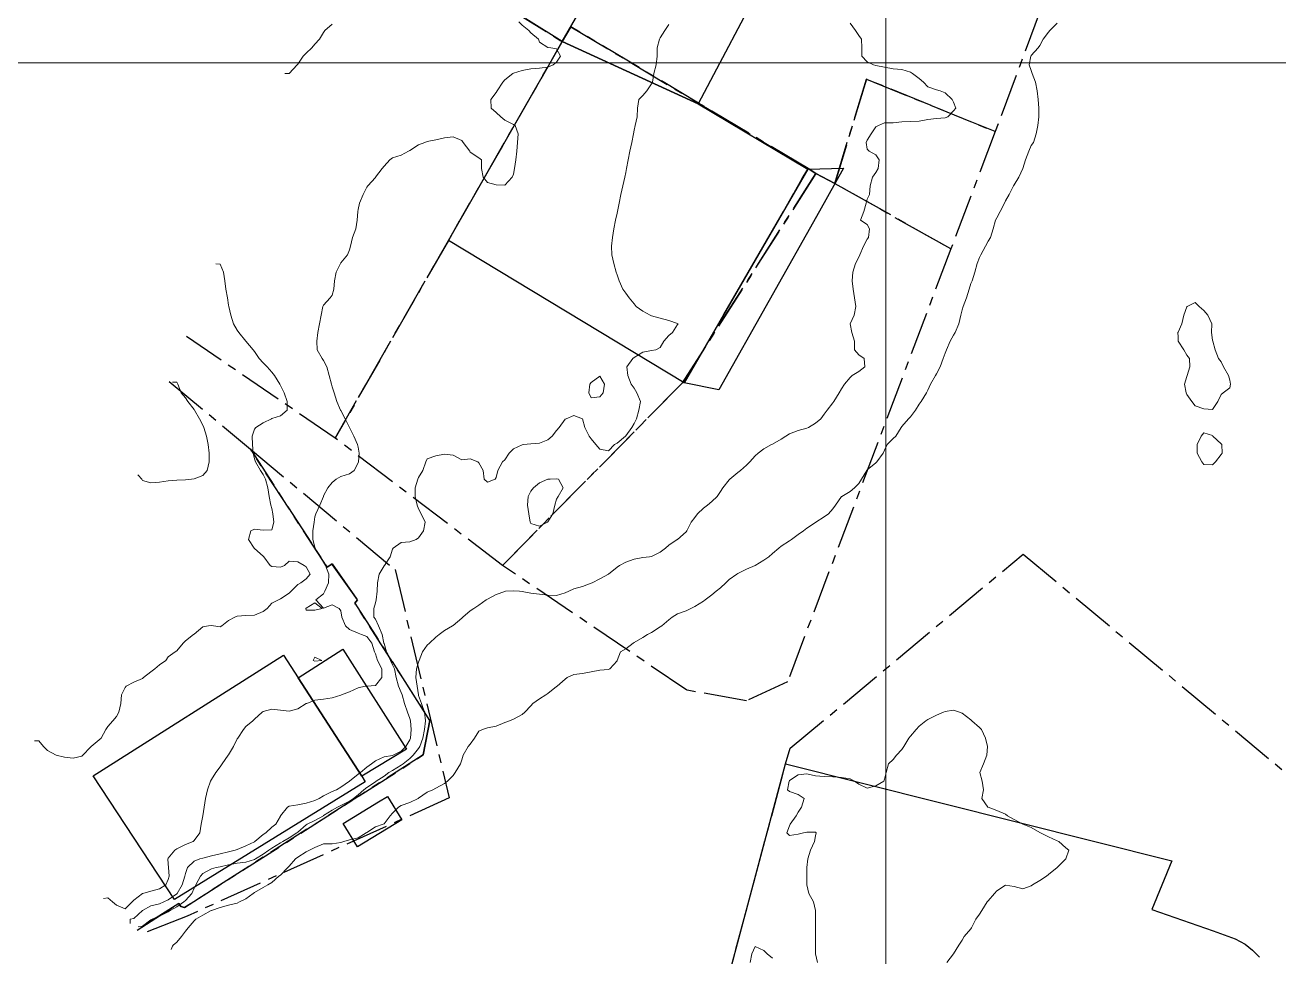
# Model space of a CAD drawing. Header units: centimetres. Extents: x 0 to 642158, y -847 to 649707.
# Drawn here: x 615717 to 615789.6, y 620035.6 to 620089.6 of the extents above; entities that cross this region are included whole.
import ezdxf

# ---------------------------------------------------------------- set-up
doc = ezdxf.new("R2010")
doc.units = ezdxf.units.CM
doc.header["$MEASUREMENT"] = 0
doc.linetypes.add('CENTERX2', pattern=[4, 2.5, -0.5, 0.5, -0.5])
doc.layers.add('MEV_grille', color=254, linetype='Continuous', lineweight=9)
doc.layers.add('WAL_topographie 0.5', color=253, linetype='Continuous', lineweight=20)
doc.layers.add('SPW_batiments', color=7, linetype='Continuous')
doc.layers.add('SPW_parcellaire cadastral', color=7, linetype='CENTERX2', lineweight=25, true_color=0xff0542)

# ---------------------------------------------------------------- blocks, each defined once
blk = doc.blocks.new('*U114')
at = {"layer": 'MEV_grille', "transparency": 33554687}
blk.add_lwpolyline([(-1338.461, 0), (1338.461, 0)], dxfattribs=at)
blk = doc.blocks.new('*U115')
at = {"layer": 'MEV_grille', "color": 0, "linetype": 'ByBlock', "lineweight": -2, "transparency": 16777216}
blk.add_blockref('*U114', (0, -2300), dxfattribs=at)
blk = doc.blocks.new('*U112')
at = {"layer": 'MEV_grille', "transparency": 33554687}
blk.add_lwpolyline([(0, 1825.476), (0, -1825.476)], dxfattribs=at)
blk = doc.blocks.new('*U113')
at = {"layer": 'MEV_grille', "color": 0, "linetype": 'ByBlock', "lineweight": -2, "transparency": 16777216}
blk.add_blockref('*U112', (400, 0), dxfattribs=at)

msp = doc.modelspace()

# ---------------------------------------------------------------- linework, layer by layer
at = {"layer": 'SPW_batiments'}
for points in [[(615759.825, 620092.356), (615755.946, 620085.005), (615748.078, 620088.604), (615752.691, 620096.589), (615759.825, 620092.356)], [(615755.946, 620085.005), (615762.296, 620081.206), (615755.148, 620068.838), (615741.48, 620077.086), (615748.047, 620088.549), (615748.078, 620088.604), (615755.946, 620085.005)], [(615755.189, 620068.91), (615757.435, 620072.795), (615760.885, 620078.765), (615761.492, 620079.815), (615761.505, 620079.837), (615761.981, 620080.661), (615762.296, 620081.206), (615764.365, 620081.259), (615762.97, 620078.776), (615757.153, 620068.422), (615755.148, 620068.838), (615755.189, 620068.91)], [(615739.05, 620047.603), (615736.459, 620046.041), (615732.783, 620051.736), (615735.366, 620053.403), (615739.05, 620047.603)], [(615732.783, 620051.736), (615736.459, 620046.041), (615736.666, 620045.72), (615725.617, 620038.902), (615720.901, 620046.051), (615731.933, 620053.052), (615732.783, 620051.736)], [(615757.102, 620032.156), (615761.016, 620046.756), (615783.383, 620041.126)], [(615738.784, 620043.52), (615736.217, 620041.953), (615735.384, 620043.303), (615737.423, 620044.548), (615737.95, 620044.87), (615738.784, 620043.52)], [(615783.383, 620041.126), (615782.234, 620038.309), (615785.784, 620037.076), (615786.417, 620036.842), (615787.067, 620036.609), (615787.634, 620036.309), (615788.067, 620035.959), (615788.467, 620035.56)]]:
    msp.add_lwpolyline(points, dxfattribs=at)
at = {"layer": 'SPW_parcellaire cadastral'}
for points in [[(615742.296, 620102.952), (615739.693, 620098.662), (615746.493, 620093.026), (615745.028, 620090.504), (615748.079, 620088.604), (615741.48, 620077.087), (615734.917, 620065.63), (615726.301, 620071.521)], [(615742.296, 620102.952), (615752.692, 620096.59), (615759.825, 620092.357), (615764.508, 620101.231), (615770.095, 620094.398), (615775.769, 620090.389), (615773.154, 620083.384), (615765.704, 620086.427), (615763.862, 620080.38), (615762.77, 620080.968), (615762.316, 620081.24), (615755.964, 620085.04), (615748.574, 620089.461), (615748.079, 620088.604), (615745.028, 620090.504), (615746.493, 620093.026), (615739.693, 620098.662), (615742.296, 620102.952)], [(615748.079, 620088.604), (615748.574, 620089.461), (615755.964, 620085.04), (615762.316, 620081.24), (615762.77, 620080.968), (615755.045, 620068.833), (615744.614, 620058.253), (615734.917, 620065.63), (615741.48, 620077.087), (615748.079, 620088.604)], [(615763.862, 620080.38), (615765.704, 620086.427), (615773.154, 620083.384), (615770.591, 620076.595), (615763.862, 620080.38)], [(615763.862, 620080.38), (615770.591, 620076.595), (615761.124, 620051.516), (615758.752, 620050.403), (615755.297, 620051.022), (615744.614, 620058.253), (615755.045, 620068.833), (615762.77, 620080.968), (615763.862, 620080.38)], [(615725.312, 620068.907), (615730.009, 620064.993), (615734.453, 620058.151), (615734.738, 620058.336), (615736.215, 620056.254), (615736.065, 620056.065), (615740.411, 620049.259), (615740.021, 620047.269), (615726.194, 620038.432), (615725.98, 620038.493), (615725.866, 620038.671), (615723.448, 620037.126)], [(615723.448, 620037.126), (615725.866, 620038.671), (615725.98, 620038.493), (615726.194, 620038.432), (615740.021, 620047.269), (615740.411, 620049.259), (615736.065, 620056.065), (615736.215, 620056.254), (615734.738, 620058.336), (615734.453, 620058.151), (615730.009, 620064.993), (615738.39, 620058.007), (615741.524, 620044.778), (615726.354, 620037.938), (615723.742, 620036.905)], [(615757.101, 620032.155), (615761.017, 620046.756), (615761.289, 620047.657), (615774.775, 620058.91), (615793.81, 620043.059), (615797.268, 620038.188), (615797.891, 620033.009), (615797.843, 620029.303), (615797.268, 620022.129), (615796.219, 620018.379), (615771.765, 620022.802), (615756.459, 620028.639), (615755.108, 620028.411), (615757.101, 620032.155)]]:
    msp.add_lwpolyline(points, dxfattribs=at)
at = {"layer": 'WAL_topographie 0.5'}
for points in [[(615745.553, 620089.75), (615745.75, 620089.549), (615746.142, 620089.25), (615746.25, 620089.112), (615746.697, 620088.75), (615746.75, 620088.568), (615747.25, 620088.266), (615747.417, 620088.25), (615747.75, 620088.176), (615747.975, 620087.75), (615747.75, 620087.412), (615747.553, 620087.25), (615747.25, 620087.125), (615746.75, 620087.071), (615746.25, 620087.017), (615745.75, 620086.926), (615745.25, 620086.767), (615745.22, 620086.75), (615744.75, 620086.388), (615744.639, 620086.25), (615744.308, 620085.75), (615744.25, 620085.654), (615743.941, 620085.25), (615743.966, 620084.75), (615744.25, 620084.487), (615744.526, 620084.25), (615744.75, 620084.049), (615745.25, 620083.795), (615745.344, 620083.75), (615745.528, 620083.25), (615745.487, 620082.75), (615745.452, 620082.25), (615745.39, 620081.75), (615745.308, 620081.25), (615745.25, 620080.929), (615745.172, 620080.75), (615744.75, 620080.285), (615744.25, 620080.297), (615743.75, 620080.446), (615743.5, 620080.75), (615743.397, 620081.25), (615743.391, 620081.75), (615743.25, 620081.875), (615742.75, 620082.203), (615742.719, 620082.25), (615742.342, 620082.75), (615742.25, 620082.866), (615741.75, 620083.083), (615741.25, 620083.024), (615740.75, 620082.905), (615740.25, 620082.813), (615740.114, 620082.75), (615739.75, 620082.629), (615739.25, 620082.297), (615739.175, 620082.25), (615738.75, 620082.02), (615738.25, 620081.875), (615738.089, 620081.75), (615737.75, 620081.384), (615737.653, 620081.25), (615737.265, 620080.75), (615737.25, 620080.732), (615736.815, 620080.25), (615736.75, 620080.159), (615736.546, 620079.75), (615736.336, 620079.25), (615736.25, 620078.875), (615736.228, 620078.75), (615736.187, 620078.25), (615736.11, 620077.75), (615735.928, 620077.25), (615735.807, 620076.75), (615735.75, 620076.542), (615735.629, 620076.25), (615735.25, 620075.792), (615735.224, 620075.75), (615734.969, 620075.25), (615734.878, 620074.75), (615734.85, 620074.25), (615734.75, 620073.904), (615734.639, 620073.75), (615734.25, 620073.338), (615734.209, 620073.25), (615734.119, 620072.75), (615734.008, 620072.25), (615733.919, 620071.75), (615733.851, 620071.25), (615733.887, 620070.75), (615734.16, 620070.25), (615734.25, 620070.125), (615734.432, 620069.75), (615734.579, 620069.25), (615734.709, 620068.75), (615734.75, 620068.596), (615734.858, 620068.25), (615735.009, 620067.75), (615735.234, 620067.25), (615735.25, 620067.22), (615735.497, 620066.75), (615735.75, 620066.25), (615735.75, 620066.25), (615736.008, 620065.75), (615736.223, 620065.25), (615736.25, 620065.112), (615736.316, 620064.75), (615736.27, 620064.25), (615736.25, 620064.189), (615736.023, 620063.75), (615735.75, 620063.562), (615735.25, 620063.401), (615734.975, 620063.25), (615734.75, 620063.061), (615734.493, 620062.75), (615734.25, 620062.276), (615734.237, 620062.25), (615734.024, 620061.75), (615733.797, 620061.25), (615733.75, 620061.066), (615733.704, 620060.75), (615733.626, 620060.25), (615733.629, 620059.75), (615733.75, 620059.303), (615733.767, 620059.25), (615734.046, 620058.75), (615734.25, 620058.444), (615734.37, 620058.25), (615734.547, 620057.75), (615734.544, 620057.25), (615734.322, 620056.75), (615734.25, 620056.609), (615733.81, 620056.25), (615734.25, 620055.778), (615734.75, 620055.968), (615735.161, 620055.75), (615735.25, 620055.629), (615735.309, 620055.25), (615735.514, 620054.75), (615735.75, 620054.548), (615736.25, 620054.322), (615736.438, 620054.25), (615736.75, 620054.137), (615737.051, 620053.75), (615737.204, 620053.25), (615737.25, 620053.135), (615737.382, 620052.75), (615737.62, 620052.25), (615737.629, 620051.75), (615737.25, 620051.295), (615736.75, 620051.26), (615736.65, 620051.25), (615736.25, 620051.16), (615735.75, 620050.933), (615735.29, 620050.75), (615735.25, 620050.735), (615734.75, 620050.583), (615734.25, 620050.507), (615733.75, 620050.438), (615733.27, 620050.25), (615733.25, 620050.242), (615732.75, 620049.947), (615732.25, 620049.811), (615731.75, 620049.862), (615731.25, 620049.914), (615730.75, 620049.793), (615730.693, 620049.75), (615730.25, 620049.344), (615730.154, 620049.25), (615729.75, 620048.917), (615729.606, 620048.75), (615729.276, 620048.25), (615729.25, 620048.201), (615729.022, 620047.75), (615728.75, 620047.282), (615728.728, 620047.25), (615728.373, 620046.75), (615728.25, 620046.583), (615728.004, 620046.25), (615727.75, 620045.857), (615727.695, 620045.75), (615727.522, 620045.25), (615727.418, 620044.75), (615727.333, 620044.25), (615727.25, 620043.75), (615727.25, 620043.75), (615727.167, 620043.25), (615727.077, 620042.75), (615726.75, 620042.312), (615726.704, 620042.25), (615726.25, 620042.081), (615725.75, 620041.836), (615725.63, 620041.75), (615725.25, 620041.28), (615725.232, 620041.25), (615725.25, 620040.964), (615725.258, 620040.75), (615725.299, 620040.25), (615725.25, 620040.049), (615725.107, 620039.75), (615724.75, 620039.508), (615724.25, 620039.383), (615723.78, 620039.25), (615723.75, 620039.244), (615723.25, 620038.864), (615723.155, 620038.75), (615722.75, 620038.354), (615722.25, 620038.569), (615722.018, 620038.75), (615721.75, 620038.986), (615721.5, 620038.956)], [(615754.25, 620089.596), (615754.025, 620089.25), (615753.75, 620088.827), (615753.708, 620088.75), (615753.583, 620088.25), (615753.575, 620087.75), (615753.509, 620087.25), (615753.383, 620086.75), (615753.299, 620086.25), (615753.25, 620086.16), (615752.983, 620085.75), (615752.75, 620085.486), (615752.514, 620085.25), (615752.434, 620084.75), (615752.417, 620084.25), (615752.304, 620083.75), (615752.25, 620083.477), (615752.207, 620083.25), (615752.112, 620082.75), (615752, 620082.25), (615751.888, 620081.75), (615751.793, 620081.25), (615751.75, 620081.023), (615751.696, 620080.75), (615751.583, 620080.25), (615751.474, 620079.75), (615751.373, 620079.25), (615751.269, 620078.75), (615751.25, 620078.666), (615751.164, 620078.25), (615751.068, 620077.75), (615750.979, 620077.25), (615750.929, 620076.75), (615750.957, 620076.25), (615751.059, 620075.75), (615751.191, 620075.25), (615751.25, 620075.083), (615751.368, 620074.75), (615751.583, 620074.25), (615751.75, 620074.019), (615751.944, 620073.75), (615752.25, 620073.406), (615752.364, 620073.25), (615752.75, 620072.976), (615753.162, 620072.75), (615753.25, 620072.717), (615753.75, 620072.576), (615754.25, 620072.442), (615754.75, 620072.265), (615754.788, 620072.25), (615754.75, 620072.214), (615754.455, 620071.75), (615754.25, 620071.57), (615753.954, 620071.25), (615753.75, 620070.884), (615753.5, 620070.75), (615753.25, 620070.707), (615752.75, 620070.6), (615752.25, 620070.307), (615752.167, 620070.25), (615751.813, 620069.75), (615751.872, 620069.25), (615752.074, 620068.75), (615752.25, 620068.518), (615752.397, 620068.25), (615752.604, 620067.75), (615752.515, 620067.25), (615752.373, 620066.75), (615752.25, 620066.467), (615752.113, 620066.25), (615751.75, 620065.759), (615751.74, 620065.75), (615751.25, 620065.34), (615751.112, 620065.25), (615750.75, 620064.896), (615750.25, 620064.987), (615750.022, 620065.25), (615749.75, 620065.593), (615749.638, 620065.75), (615749.393, 620066.25), (615749.25, 620066.75), (615749.25, 620066.75), (615748.75, 620066.945), (615748.3, 620066.75), (615748.25, 620066.732), (615747.895, 620066.25), (615747.75, 620066.073), (615747.5, 620065.75), (615747.25, 620065.523), (615746.75, 620065.344), (615746.25, 620065.301), (615745.834, 620065.25), (615745.75, 620065.233), (615745.25, 620065), (615744.992, 620064.75), (615744.75, 620064.375), (615744.611, 620064.25), (615744.35, 620063.75), (615744.25, 620063.35), (615744.188, 620063.25), (615743.75, 620063.083), (615743.544, 620063.25), (615743.5, 620063.75), (615743.25, 620064.188), (615743.179, 620064.25), (615742.75, 620064.427), (615742.25, 620064.365), (615741.75, 620064.632), (615741.25, 620064.694), (615740.75, 620064.607), (615740.25, 620064.422), (615740.179, 620064.25), (615739.996, 620063.75), (615739.75, 620063.341), (615739.716, 620063.25), (615739.556, 620062.75), (615739.555, 620062.25), (615739.674, 620061.75), (615739.75, 620061.531), (615739.899, 620061.25), (615740.13, 620060.75), (615740.037, 620060.25), (615739.75, 620059.853), (615739.62, 620059.75), (615739.25, 620059.613), (615738.75, 620059.58), (615738.288, 620059.25), (615738.25, 620059.187), (615738.098, 620058.75), (615737.772, 620058.25), (615737.75, 620058.221), (615737.461, 620057.75), (615737.365, 620057.25), (615737.358, 620056.75), (615737.289, 620056.25), (615737.25, 620056.084), (615737.167, 620055.75), (615737.163, 620055.25), (615737.25, 620055.131), (615737.423, 620054.75), (615737.651, 620054.25), (615737.747, 620053.75), (615737.75, 620053.734), (615737.89, 620053.25), (615738.133, 620052.75), (615738.25, 620052.49), (615738.357, 620052.25), (615738.457, 620051.75), (615738.599, 620051.25), (615738.75, 620050.89), (615738.805, 620050.75), (615738.932, 620050.25), (615739.116, 620049.75), (615739.25, 620049.383), (615739.291, 620049.25), (615739.321, 620048.75), (615739.292, 620048.25), (615739.25, 620048.145), (615739.013, 620047.75), (615738.75, 620047.498), (615738.282, 620047.25), (615738.25, 620047.234), (615737.75, 620047.159), (615737.25, 620046.931), (615737.027, 620046.75), (615736.75, 620046.557), (615736.387, 620046.25), (615736.25, 620046.152), (615735.758, 620045.75), (615735.75, 620045.744), (615735.25, 620045.41), (615734.989, 620045.25), (615734.75, 620045.155), (615734.25, 620044.894), (615734, 620044.75), (615733.75, 620044.64), (615733.25, 620044.475), (615732.75, 620044.389), (615732.25, 620044.308), (615732.162, 620044.25), (615731.76, 620043.75), (615731.75, 620043.732), (615731.48, 620043.25), (615731.25, 620043.089), (615730.906, 620042.75), (615730.75, 620042.654), (615730.266, 620042.25), (615730.25, 620042.24), (615729.75, 620042.004), (615729.25, 620041.798), (615729.136, 620041.75), (615728.75, 620041.66), (615728.25, 620041.534), (615727.75, 620041.421), (615727.25, 620041.299), (615727.09, 620041.25), (615726.75, 620041.115), (615726.363, 620040.75), (615726.25, 620040.402), (615726.214, 620040.25), (615726.061, 620039.75), (615725.774, 620039.25), (615725.75, 620039.228), (615725.25, 620038.871), (615724.994, 620038.75), (615724.75, 620038.643), (615724.25, 620038.522), (615723.752, 620038.25), (615723.75, 620038.249), (615723.25, 620037.799), (615723.048, 620037.75), (615723.048, 620037.5)], [(615764.75, 620089.662), (615765.055, 620089.25), (615765.25, 620088.95), (615765.408, 620088.75), (615765.423, 620088.25), (615765.429, 620087.75), (615765.75, 620087.429), (615766.107, 620087.25), (615766.25, 620087.212), (615766.75, 620087.114), (615767.25, 620087.025), (615767.75, 620086.979), (615768.25, 620086.828), (615768.369, 620086.75), (615768.75, 620086.461), (615769.011, 620086.25), (615769.25, 620085.983), (615769.75, 620085.808), (615769.964, 620085.75), (615770.25, 620085.639), (615770.662, 620085.25), (615770.75, 620085.1), (615770.885, 620084.75), (615770.75, 620084.591), (615770.417, 620084.25), (615770.25, 620084.19), (615769.75, 620084.14), (615769.25, 620084.089), (615768.75, 620083.983), (615768.25, 620083.974), (615767.75, 620083.959), (615767.25, 620083.897), (615766.75, 620083.891), (615766.406, 620083.75), (615766.25, 620083.669), (615765.973, 620083.25), (615765.75, 620082.9), (615765.683, 620082.75), (615765.75, 620082.375), (615765.85, 620082.25), (615766.25, 620082.043), (615766.431, 620081.75), (615766.378, 620081.25), (615766.25, 620081.011), (615766.056, 620080.75), (615765.923, 620080.25), (615765.868, 620079.75), (615765.75, 620079.464), (615765.686, 620079.25), (615765.543, 620078.75), (615765.361, 620078.25), (615765.75, 620078), (615765.871, 620077.75), (615765.818, 620077.25), (615765.75, 620077.146), (615765.533, 620076.75), (615765.316, 620076.25), (615765.25, 620076.104), (615765.065, 620075.75), (615764.901, 620075.25), (615764.862, 620074.75), (615764.923, 620074.25), (615765.013, 620073.75), (615765.086, 620073.25), (615764.981, 620072.75), (615764.761, 620072.25), (615764.85, 620071.75), (615765.005, 620071.25), (615765.006, 620070.75), (615765.25, 620070.447), (615765.575, 620070.25), (615765.611, 620069.75), (615765.25, 620069.495), (615764.871, 620069.25), (615764.75, 620069.136), (615764.436, 620068.75), (615764.25, 620068.474), (615764.12, 620068.25), (615763.81, 620067.75), (615763.75, 620067.674), (615763.424, 620067.25), (615763.25, 620067.01), (615763.056, 620066.75), (615762.75, 620066.484), (615762.35, 620066.25), (615762.25, 620066.205), (615761.75, 620066.061), (615761.25, 620065.884), (615761.02, 620065.75), (615760.75, 620065.57), (615760.25, 620065.275), (615760.193, 620065.25), (615759.75, 620065), (615759.42, 620064.75), (615759.25, 620064.596), (615758.945, 620064.25), (615758.75, 620064.067), (615758.399, 620063.75), (615758.25, 620063.63), (615757.785, 620063.25), (615757.75, 620063.216), (615757.378, 620062.75), (615757.25, 620062.539), (615757.047, 620062.25), (615756.75, 620061.948), (615756.49, 620061.75), (615756.25, 620061.576), (615755.903, 620061.25), (615755.75, 620061.034), (615755.548, 620060.75), (615755.286, 620060.25), (615755.25, 620060.206), (615754.75, 620059.758), (615754.74, 620059.75), (615754.25, 620059.417), (615754.056, 620059.25), (615753.75, 620059.021), (615753.25, 620058.763), (615753.125, 620058.75), (615752.75, 620058.716), (615752.25, 620058.612), (615751.75, 620058.433), (615751.395, 620058.25), (615751.25, 620058.156), (615750.763, 620057.75), (615750.75, 620057.741), (615750.25, 620057.475), (615749.808, 620057.25), (615749.75, 620057.222), (615749.25, 620057.032), (615748.75, 620056.894), (615748.453, 620056.75), (615748.25, 620056.665), (615747.75, 620056.518), (615747.25, 620056.532), (615746.75, 620056.579), (615746.25, 620056.645), (615745.75, 620056.732), (615745.607, 620056.75), (615745.25, 620056.778), (615744.795, 620056.75), (615744.75, 620056.745), (615744.25, 620056.562), (615743.75, 620056.299), (615743.672, 620056.25), (615743.25, 620055.939), (615742.962, 620055.75), (615742.75, 620055.611), (615742.319, 620055.25), (615742.25, 620055.203), (615741.75, 620054.777), (615741.712, 620054.75), (615741.25, 620054.472), (615740.936, 620054.25), (615740.75, 620054.086), (615740.383, 620053.75), (615740.25, 620053.635), (615739.973, 620053.25), (615739.78, 620052.75), (615739.75, 620052.655), (615739.63, 620052.25), (615739.596, 620051.75), (615739.668, 620051.25), (615739.742, 620050.75), (615739.75, 620050.717), (615739.915, 620050.25), (615740.087, 620049.75), (615740.161, 620049.25), (615740.101, 620048.75), (615740.004, 620048.25), (615739.824, 620047.75), (615739.75, 620047.65), (615739.444, 620047.25), (615739.25, 620047.063), (615738.856, 620046.75), (615738.75, 620046.671), (615738.25, 620046.378), (615738.036, 620046.25), (615737.75, 620046.048), (615737.304, 620045.75), (615737.25, 620045.713), (615736.75, 620045.384), (615736.585, 620045.25), (615736.25, 620044.967), (615735.982, 620044.75), (615735.75, 620044.592), (615735.25, 620044.35), (615735.061, 620044.25), (615734.75, 620044.069), (615734.25, 620043.753), (615734.244, 620043.75), (615733.75, 620043.476), (615733.291, 620043.25), (615733.25, 620043.223), (615732.75, 620042.791), (615732.707, 620042.75), (615732.25, 620042.459), (615731.88, 620042.25), (615731.75, 620042.17), (615731.25, 620041.87), (615731.078, 620041.75), (615730.75, 620041.522), (615730.307, 620041.25), (615730.25, 620041.214), (615729.75, 620041.057), (615729.25, 620041.002), (615728.75, 620040.903), (615728.25, 620040.796), (615728.025, 620040.75), (615727.75, 620040.673), (615727.25, 620040.395), (615727.119, 620040.25), (615726.85, 620039.75), (615726.75, 620039.552), (615726.614, 620039.25), (615726.25, 620038.831), (615726.159, 620038.75), (615725.75, 620038.471), (615725.354, 620038.25), (615725.25, 620038.178), (615724.75, 620037.935), (615724.322, 620037.75), (615724.25, 620037.708), (615723.75, 620037.353), (615723.5, 620037.306)], [(615776.75, 620089.674), (615776.319, 620089.25), (615776.25, 620089.154), (615775.928, 620088.75), (615775.75, 620088.375), (615775.641, 620088.25), (615775.25, 620087.787), (615775.227, 620087.75), (615775.127, 620087.25), (615775.25, 620086.932), (615775.305, 620086.75), (615775.485, 620086.25), (615775.583, 620085.75), (615775.64, 620085.25), (615775.691, 620084.75), (615775.682, 620084.25), (615775.621, 620083.75), (615775.529, 620083.25), (615775.367, 620082.75), (615775.25, 620082.576), (615775.106, 620082.25), (615774.917, 620081.75), (615774.755, 620081.25), (615774.75, 620081.241), (615774.522, 620080.75), (615774.25, 620080.307), (615774.212, 620080.25), (615773.962, 620079.75), (615773.75, 620079.377), (615773.691, 620079.25), (615773.438, 620078.75), (615773.25, 620078.389), (615773.18, 620078.25), (615773.039, 620077.75), (615772.876, 620077.25), (615772.75, 620077.03), (615772.597, 620076.75), (615772.329, 620076.25), (615772.25, 620076.087), (615772.109, 620075.75), (615771.973, 620075.25), (615771.815, 620074.75), (615771.75, 620074.58), (615771.651, 620074.25), (615771.5, 620073.75), (615771.306, 620073.25), (615771.25, 620073.068), (615771.158, 620072.75), (615771.056, 620072.25), (615770.84, 620071.75), (615770.75, 620071.599), (615770.554, 620071.25), (615770.343, 620070.75), (615770.25, 620070.548), (615770.139, 620070.25), (615769.97, 620069.75), (615769.75, 620069.353), (615769.696, 620069.25), (615769.413, 620068.75), (615769.25, 620068.408), (615769.174, 620068.25), (615768.878, 620067.75), (615768.75, 620067.594), (615768.54, 620067.25), (615768.25, 620066.87), (615768.139, 620066.75), (615767.75, 620066.298), (615767.719, 620066.25), (615767.406, 620065.75), (615767.25, 620065.598), (615766.905, 620065.25), (615766.75, 620064.929), (615766.667, 620064.75), (615766.305, 620064.25), (615766.25, 620064.205), (615765.75, 620063.798), (615765.712, 620063.75), (615765.414, 620063.25), (615765.25, 620063.006), (615765.016, 620062.75), (615764.75, 620062.529), (615764.266, 620062.25), (615764.25, 620062.237), (615763.908, 620061.75), (615763.75, 620061.536), (615763.497, 620061.25), (615763.25, 620061.064), (615762.774, 620060.75), (615762.75, 620060.731), (615762.25, 620060.401), (615762.052, 620060.25), (615761.75, 620060.037), (615761.352, 620059.75), (615761.25, 620059.682), (615760.75, 620059.358), (615760.614, 620059.25), (615760.25, 620058.942), (615760.037, 620058.75), (615759.75, 620058.562), (615759.256, 620058.25), (615759.25, 620058.247), (615758.75, 620058.037), (615758.25, 620057.784), (615758.193, 620057.75), (615757.75, 620057.429), (615757.553, 620057.25), (615757.25, 620056.959), (615756.991, 620056.75), (615756.75, 620056.548), (615756.351, 620056.25), (615756.25, 620056.186), (615755.75, 620055.866), (615755.526, 620055.75), (615755.25, 620055.626), (615754.75, 620055.441), (615754.451, 620055.25), (615754.25, 620055.097), (615753.838, 620054.75), (615753.75, 620054.686), (615753.25, 620054.37), (615753.021, 620054.25), (615752.75, 620054.067), (615752.25, 620053.792), (615752.177, 620053.75), (615751.75, 620053.417), (615751.442, 620053.25), (615751.258, 620052.75), (615751.25, 620052.731), (615750.83, 620052.25), (615750.75, 620052.225), (615750.25, 620052.184), (615749.75, 620052.091), (615749.25, 620051.997), (615748.75, 620051.922), (615748.367, 620051.75), (615748.25, 620051.658), (615747.78, 620051.25), (615747.75, 620051.227), (615747.25, 620050.833), (615747.121, 620050.75), (615746.75, 620050.526), (615746.369, 620050.25), (615746.25, 620050.125), (615745.901, 620049.75), (615745.75, 620049.62), (615745.25, 620049.348), (615745.013, 620049.25), (615744.75, 620049.152), (615744.25, 620048.941), (615743.75, 620048.836), (615743.45, 620048.75), (615743.25, 620048.65), (615743, 620048.25), (615742.75, 620047.897), (615742.628, 620047.75), (615742.342, 620047.25), (615742.25, 620046.985), (615742.181, 620046.75), (615741.864, 620046.25), (615741.75, 620046.079), (615741.438, 620045.75), (615741.25, 620045.616), (615740.75, 620045.339), (615740.573, 620045.25), (615740.25, 620045.107), (615739.75, 620044.767), (615739.728, 620044.75), (615739.25, 620044.516), (615738.75, 620044.332), (615738.583, 620044.25), (615738.25, 620043.891), (615738.113, 620043.75), (615737.75, 620043.282), (615737.694, 620043.25), (615737.25, 620043.099), (615736.75, 620042.78), (615736.708, 620042.75), (615736.25, 620042.465), (615735.75, 620042.35), (615735.416, 620042.25), (615735.25, 620042.2), (615734.75, 620042.112), (615734.25, 620042.114), (615733.75, 620041.905), (615733.428, 620041.75), (615733.25, 620041.647), (615732.75, 620041.35), (615732.627, 620041.25), (615732.25, 620040.824), (615732.178, 620040.75), (615731.75, 620040.308), (615731.653, 620040.25), (615731.25, 620039.888), (615731.011, 620039.75), (615730.75, 620039.588), (615730.25, 620039.297), (615730.179, 620039.25), (615729.75, 620038.934), (615729.381, 620038.75), (615729.25, 620038.691), (615728.75, 620038.558), (615728.25, 620038.436), (615727.75, 620038.257), (615727.739, 620038.25), (615727.25, 620037.988), (615726.848, 620037.75), (615726.75, 620037.656), (615726.403, 620037.25), (615726.25, 620037.056), (615726.026, 620036.75), (615725.75, 620036.42), (615725.544, 620036.25), (615725.5, 620036.186), (615725.425, 620036)], [(615734.75, 620089.614), (615734.315, 620089.25), (615734.25, 620089.125), (615734.019, 620088.75), (615733.75, 620088.45), (615733.561, 620088.25), (615733.25, 620087.922), (615733.062, 620087.75), (615732.75, 620087.296), (615732.718, 620087.25), (615732.25, 620086.75), (615732.25, 620086.75), (615732, 620086.75)], [(615728, 620075.73), (615728.25, 620075.708), (615728.454, 620075.25), (615728.526, 620074.75), (615728.59, 620074.25), (615728.686, 620073.75), (615728.75, 620073.329), (615728.767, 620073.25), (615728.872, 620072.75), (615729.028, 620072.25), (615729.25, 620071.89), (615729.332, 620071.75), (615729.75, 620071.25), (615729.75, 620071.25), (615730.173, 620070.75), (615730.25, 620070.638), (615730.521, 620070.25), (615730.75, 620069.995), (615730.973, 620069.75), (615731.25, 620069.446), (615731.399, 620069.25), (615731.712, 620068.75), (615731.75, 620068.678), (615731.97, 620068.25), (615732.136, 620067.75), (615732.146, 620067.25), (615731.75, 620066.92), (615731.25, 620066.758), (615731.23, 620066.75), (615730.75, 620066.508), (615730.326, 620066.25), (615730.25, 620066.15), (615730.12, 620065.75), (615730.138, 620065.25), (615730.176, 620064.75), (615730.25, 620064.433), (615730.309, 620064.25), (615730.598, 620063.75), (615730.75, 620063.521), (615730.88, 620063.25), (615731.029, 620062.75), (615731.095, 620062.25), (615731.201, 620061.75), (615731.25, 620061.553), (615731.314, 620061.25), (615731.36, 620060.75), (615731.25, 620060.318), (615730.75, 620060.287), (615730.25, 620060.345), (615730.031, 620060.25), (615729.893, 620059.75), (615730.226, 620059.25), (615730.25, 620059.23), (615730.75, 620058.788), (615730.792, 620058.75), (615731.15, 620058.25), (615731.25, 620058.18), (615731.75, 620058.155), (615731.981, 620058.25), (615732.25, 620058.492), (615732.75, 620058.464), (615733.129, 620058.25), (615733.25, 620058.171), (615733.465, 620057.75), (615733.25, 620057.47), (615732.94, 620057.25), (615732.75, 620057.145), (615732.381, 620056.75), (615732.25, 620056.638), (615731.75, 620056.323), (615731.633, 620056.25), (615731.25, 620056.057), (615730.977, 620055.75), (615730.75, 620055.572), (615730.25, 620055.377), (615729.75, 620055.342), (615729.25, 620055.318), (615729.107, 620055.25), (615728.75, 620055.052), (615728.346, 620054.75), (615728.25, 620054.691), (615727.875, 620054.75), (615727.75, 620054.775), (615727.583, 620054.75), (615727.25, 620054.693), (615726.75, 620054.275), (615726.723, 620054.25), (615726.25, 620053.888), (615726.106, 620053.75), (615725.75, 620053.297), (615725.658, 620053.25), (615725.25, 620052.963), (615725.11, 620052.75), (615724.75, 620052.5), (615724.469, 620052.25), (615724.25, 620052.087), (615723.822, 620051.75), (615723.75, 620051.698), (615723.25, 620051.496), (615722.808, 620051.25), (615722.75, 620051.173), (615722.542, 620050.75), (615722.503, 620050.25), (615722.381, 620049.75), (615722.25, 620049.49), (615722.047, 620049.25), (615721.75, 620048.917), (615721.628, 620048.75), (615721.373, 620048.25), (615721.25, 620048.142), (615720.776, 620047.75), (615720.75, 620047.724), (615720.309, 620047.25), (615720.25, 620047.195), (615719.75, 620047.077), (615719.25, 620047.134), (615718.75, 620047.25), (615718.75, 620047.25), (615718.25, 620047.524), (615718.015, 620047.75), (615717.75, 620048.096), (615717.5, 620048.096)], [(615786.064, 620067.75), (615785.75, 620067.292), (615785.25, 620067.329), (615784.75, 620067.5), (615784.553, 620067.75), (615784.25, 620068.161), (615784.216, 620068.25), (615784.123, 620068.75), (615784.25, 620069.191), (615784.276, 620069.25), (615784.427, 620069.75), (615784.408, 620070.25), (615784.25, 620070.437), (615784.083, 620070.75), (615783.758, 620071.25), (615783.75, 620071.5), (615783.746, 620071.75), (615783.75, 620071.763), (615783.964, 620072.25), (615784.092, 620072.75), (615784.25, 620073.235), (615784.276, 620073.25), (615784.75, 620073.493), (615784.97, 620073.25), (615785.25, 620073.02), (615785.471, 620072.75), (615785.716, 620072.25), (615785.691, 620071.75), (615785.75, 620071.312), (615785.756, 620071.25), (615785.896, 620070.75), (615786.093, 620070.25), (615786.25, 620070.04), (615786.388, 620069.75), (615786.675, 620069.25), (615786.75, 620068.985), (615786.795, 620068.75), (615786.75, 620068.539), (615786.357, 620068.25), (615786.25, 620068.156), (615786.064, 620067.75)], [(615725.5, 620068.875), (615725.75, 620068.875), (615725.806, 620068.75), (615726, 620068.25), (615726.25, 620067.96), (615726.378, 620067.75), (615726.75, 620067.295), (615726.781, 620067.25), (615727.06, 620066.75), (615727.25, 620066.378), (615727.307, 620066.25), (615727.47, 620065.75), (615727.573, 620065.25), (615727.624, 620064.75), (615727.614, 620064.25), (615727.497, 620063.75), (615727.25, 620063.452), (615726.75, 620063.265), (615726.6, 620063.25), (615726.25, 620063.218), (615725.75, 620063.198), (615725.25, 620063.147), (615724.75, 620063.083), (615724.25, 620063.042), (615723.75, 620063.181), (615723.712, 620063.25), (615723.5, 620063.489), (615723.495, 620063.5)], [(615750.25, 620068.023), (615750.437, 620068.25), (615750.524, 620068.75), (615750.25, 620069.222), (615749.75, 620068.854), (615749.682, 620068.75), (615749.621, 620068.25), (615749.75, 620067.964), (615750.25, 620068.023)], [(615785.921, 620064.25), (615785.75, 620064.074), (615785.25, 620064.104), (615785.124, 620064.25), (615784.851, 620064.75), (615784.859, 620065.25), (615785.083, 620065.75), (615785.25, 620065.937), (615785.75, 620065.772), (615785.771, 620065.75), (615786.25, 620065.3), (615786.289, 620065.25), (615786.297, 620064.75), (615786.25, 620064.676), (615785.921, 620064.25)], [(615747.213, 620060.75), (615746.75, 620060.532), (615746.25, 620060.685), (615746.227, 620060.75), (615746.132, 620061.25), (615746.059, 620061.75), (615746.096, 620062.25), (615746.25, 620062.556), (615746.417, 620062.75), (615746.75, 620063.038), (615747.25, 620063.242), (615747.375, 620063.25), (615747.75, 620063.272), (615747.865, 620063.25), (615748.132, 620062.75), (615747.839, 620062.25), (615747.75, 620062.088), (615747.654, 620061.75), (615747.523, 620061.25), (615747.25, 620060.769), (615747.213, 620060.75)], [(615733.75, 620055.657), (615734.162, 620055.75), (615733.75, 620056.083), (615733.25, 620055.77), (615733.223, 620055.75), (615733.25, 620055.661), (615733.75, 620055.657)], [(615733.75, 620052.703), (615734.15, 620052.75), (615733.75, 620052.932), (615733.639, 620052.75), (615733.75, 620052.703)], [(615762.865, 620035.25), (615762.75, 620035.75), (615762.75, 620035.75), (615762.75, 620036.25), (615762.75, 620036.75), (615762.75, 620037.25), (615762.75, 620037.75), (615762.75, 620038.25), (615762.635, 620038.75), (615762.365, 620039.25), (615762.25, 620039.75), (615762.25, 620039.75), (615762.25, 620040.25), (615762.25, 620040.75), (615762.25, 620040.75), (615762.306, 620041.25), (615762.464, 620041.75), (615762.683, 620042.25), (615762.75, 620042.583), (615762.795, 620042.75), (615762.75, 620042.788), (615762.25, 620042.803), (615762.05, 620042.75), (615761.75, 620042.675), (615761.25, 620042.603), (615761.083, 620042.75), (615761.25, 620043.167), (615761.278, 620043.25), (615761.634, 620043.75), (615761.75, 620043.95), (615761.942, 620044.25), (615762.095, 620044.75), (615761.75, 620044.983), (615761.25, 620045.161), (615761.129, 620045.25), (615761.22, 620045.75), (615761.25, 620045.78), (615761.75, 620046.111), (615762.25, 620046.174), (615762.75, 620046.06), (615763.25, 620046.019), (615763.75, 620046.004), (615764.25, 620045.967), (615764.75, 620045.88), (615765, 620045.75), (615765.25, 620045.578), (615765.75, 620045.345), (615766.25, 620045.474), (615766.7, 620045.75), (615766.75, 620045.875), (615766.832, 620046.25), (615766.978, 620046.75), (615767.25, 620047.011), (615767.445, 620047.25), (615767.75, 620047.585), (615767.862, 620047.75), (615768.163, 620048.25), (615768.25, 620048.364), (615768.577, 620048.75), (615768.75, 620048.943), (615769.147, 620049.25), (615769.25, 620049.33), (615769.75, 620049.57), (615770.158, 620049.75), (615770.25, 620049.789), (615770.75, 620049.86), (615771.083, 620049.75), (615771.25, 620049.682), (615771.75, 620049.295), (615771.797, 620049.25), (615772.25, 620048.863), (615772.359, 620048.75), (615772.598, 620048.25), (615772.702, 620047.75), (615772.666, 620047.25), (615772.472, 620046.75), (615772.274, 620046.25), (615772.412, 620045.75), (615772.485, 620045.25), (615772.383, 620044.75), (615772.733, 620044.25), (615772.75, 620044.239), (615773.25, 620044.052), (615773.75, 620043.841), (615773.861, 620043.75), (615774.25, 620043.536), (615774.75, 620043.25), (615774.75, 620043.25), (615775.25, 620043.059), (615775.75, 620042.771), (615775.786, 620042.75), (615776.25, 620042.518), (615776.75, 620042.299), (615776.847, 620042.25), (615777.25, 620041.882), (615777.423, 620041.75), (615777.25, 620041.25), (615777.25, 620041.25), (615776.75, 620040.75), (615776.75, 620040.75), (615776.25, 620040.35), (615776.125, 620040.25), (615775.75, 620040), (615775.321, 620039.75), (615775.25, 620039.694), (615774.75, 620039.517), (615774.25, 620039.656), (615773.75, 620039.725), (615773.25, 620039.402), (615773.115, 620039.25), (615772.75, 620038.818), (615772.694, 620038.75), (615772.379, 620038.25), (615772.25, 620038.036), (615772.036, 620037.75), (615771.776, 620037.25), (615771.75, 620037.197), (615771.364, 620036.75), (615771.25, 620036.542), (615771.044, 620036.25), (615770.75, 620035.75), (615770.75, 620035.75), (615770.35, 620035.25)], [(615758.972, 620035.25), (615759.056, 620035.75), (615759.25, 620036.179), (615759.75, 620035.938), (615759.95, 620035.75), (615760.25, 620035.486)]]:
    msp.add_lwpolyline(points, dxfattribs=at)

# ---------------------------------------------------------------- block references
at = {"layer": 'MEV_grille', "transparency": 33554687}
for name, p in [('*U113', (615366.814, 620593.644)), ('*U115', (616669.481, 622387.381))]:
    msp.add_blockref(name, p, dxfattribs=at)

doc.saveas('drawing.dxf')
